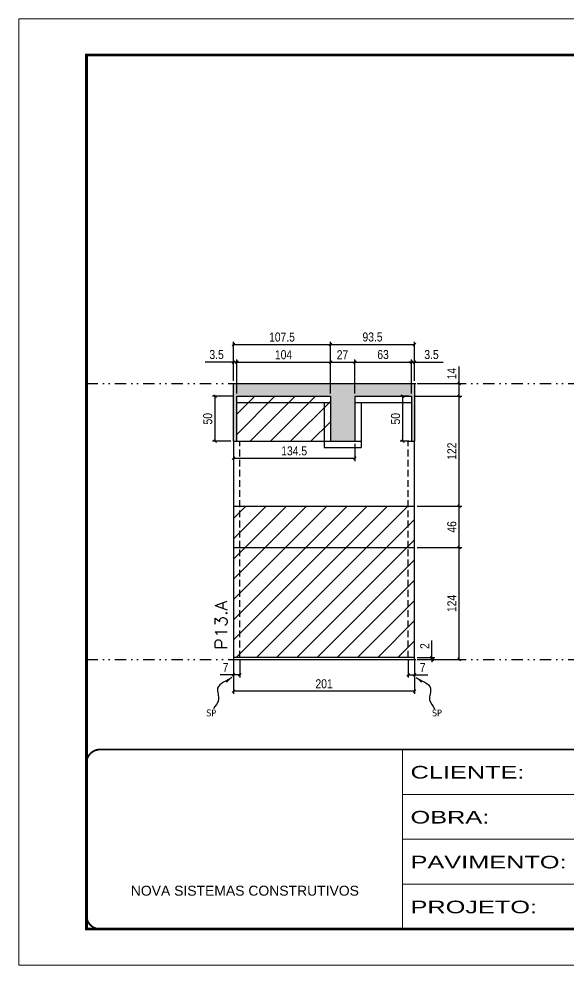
# Model space of a CAD drawing. Extents: x 14400 to 27878, y -21631 to 6985.
# Drawn here: x 14400 to 15010, y -11294 to -10244 of the extents above; entities that cross this region are included whole.
import ezdxf

# ---------------------------------------------------------------- set-up
doc = ezdxf.new("R2010")
doc.units = 0
for name, pattern in [('CONTINUO', [0]), ('DASHED', [0.75, 0.5, -0.25]), ('DIVIDE2', [0.625, 0.25, -0.125, 0, -0.125, 0, -0.125]), ('HIDDEN', [0.375, 0.25, -0.125])]:
    doc.linetypes.add(name, pattern=pattern)
for name, color, linetype in [('COTA', 241, 'Continuous'), ('Nível', 160, 'Continuous'), ('Painéis', 200, 'Continuous'), ('SARR_2.2x7', 40, 'Continuous'), ('Sarrafo de Pressão', 42, 'HIDDEN'), ('texto', 7, 'Continuous')]:
    doc.layers.add(name, color=color, linetype=linetype)
for name, color, linetype, lineweight in [('Folhas', 255, 'Continuous', 9), ('Hachura', 251, 'Continuous', 9), ('SARRAFO DE PRESSAO', 251, 'DASHED', 9), ('Texto Seção', 7, 'Continuous', 15)]:
    doc.layers.add(name, color=color, linetype=linetype, lineweight=lineweight)
doc.styles.add('ARIAL', font='arial.ttf')
doc.styles.add('COTA TECNICA', font='techl___.ttf', dxfattribs={"height": 10})
doc.styles.add('COTA TECNICA-50', font='techl___.ttf', dxfattribs={"height": 10})
doc.styles.add('REGUA-120', font='ROMANS.shx', dxfattribs={"height": 15})
doc.styles.get("Standard").update_dxf_attribs({"font": 'arial.ttf'})
doc.styles.add('Tecnologia', font='')
doc.styles.get('Tecnologia').set_extended_font_data('Forgotten Futurist')
doc.dimstyles.new('COTA PAINEL-50', dxfattribs={"dimtxt": 10, "dimasz": 3, "dimexe": 3, "dimexo": 3, "dimgap": 3, "dimtad": 1, "dimdec": 1, "dimzin": 12, "dimdsep": 46, "dimtxsty": 'COTA TECNICA-50', "dimblk1": 'OBLIQUE', "dimblk2": 'OBLIQUE', "dimsah": 1, "dimcen": 0.9, "dimclrd": 4, "dimclre": 4, "dimclrt": 240, "dimadec": 1, "dimazin": 3, "dimtfac": 1, "dimtdec": 1, "dimtmove": 0, "dimatfit": 3, "dimfxl": 1, "dimtolj": 1, "dimtzin": 12, "dimarcsym": 0})
doc.dimstyles.new('PAINEL', dxfattribs={"dimtxt": 10, "dimasz": 3, "dimexe": 3, "dimexo": 3, "dimgap": 3, "dimtad": 1, "dimdec": 1, "dimzin": 12, "dimdsep": 46, "dimtxsty": 'COTA TECNICA', "dimblk1": 'OBLIQUE', "dimblk2": 'OBLIQUE', "dimsah": 1, "dimcen": 0.9, "dimclrd": 4, "dimclre": 4, "dimclrt": 240, "dimadec": 1, "dimazin": 3, "dimtfac": 1, "dimtdec": 1, "dimtmove": 0, "dimatfit": 3, "dimfxl": 1, "dimtolj": 1, "dimtzin": 12, "dimarcsym": 0})
doc.dimstyles.get("Standard").update_dxf_attribs({"dimtxt": 0.18, "dimasz": 0.18, "dimexe": 0.18, "dimexo": 0.0625, "dimgap": 0.09, "dimtad": 0, "dimtih": 1, "dimtoh": 1, "dimdec": 4, "dimzin": 0, "dimdsep": 46, "dimtxsty": 'Standard', "dimcen": 0.09, "dimadec": 0, "dimazin": 0, "dimtfac": 1, "dimtdec": 4, "dimtofl": 0, "dimtmove": 0, "dimatfit": 3, "dimfxl": 1, "dimtolj": 1, "dimtzin": 0, "dimarcsym": 0})

# ---------------------------------------------------------------- blocks, each defined once
blk = doc.blocks.new('9999999999')
at = {"color": 30, "linetype": 'CONTINUO'}
for p, q in [((98564.6, 34230.2), (98564.6, 34429.4)), ((98564.6, 34379.6), (99584, 34379.6)), ((98564.6, 34329.8), (99488, 34329.8)), ((98564.6, 34280), (99488, 34280))]:
    blk.add_line(p, q, dxfattribs=at)
at = {"color": 30, "linetype": 'CONTINUO', "const_width": 2}
blk.add_lwpolyline([(99584, 34230.2), (99584, 34414.4, 0.414214), (99569, 34429.4), (98229, 34429.4, 0.414214), (98214, 34414.4), (98214, 34245.2, 0.414214), (98229, 34230.2), (99584, 34230.2)], format="xyb", dxfattribs=at)
at = {"layer": 'Folhas'}
blk.add_lwpolyline([(98139, 34190.2), (99624, 34190.2), (99624, 35240.2), (98139, 35240.2)], close=True, dxfattribs=at)
at = {"layer": 'Folhas', "color": 30, "const_width": 3}
blk.add_lwpolyline([(98214, 34230.2), (99584, 34230.2), (99584, 35200.2), (98214, 35200.2)], close=True, dxfattribs=at)
at = {"color": 7, "linetype": 'Continuous', "ltscale": 5, "style": 'ARIAL'}
blk.add_text('NOVA SISTEMAS CONSTRUTIVOS', height=11.059, dxfattribs=at).set_placement((98263.2, 34267.2))
at = {"layer": 'Folhas', "color": 7, "style": 'Tecnologia', "width": 1.5}
for s, p in [('CLIENTE:', (98573.7, 34397.2)), ('OBRA:', (98573.7, 34347.3)), ('PAVIMENTO:', (98573.7, 34297.5)), ('PROJETO:', (98573.7, 34247.7))]:
    blk.add_text(s, height=14, dxfattribs=at).set_placement(p)
blk = doc.blocks.new('_Oblique')
at = {"color": 0, "linetype": 'ByBlock', "lineweight": -2}
blk.add_line((-0.5, -0.5), (0.5, 0.5), dxfattribs=at)
blk = doc.blocks.new('*D4669')
at = {"layer": 'COTA', "color": 4, "lineweight": -2, "transparency": 16777216}
for p, q in [((14638.2, -10955.6), (14638.2, -10992.9)), ((14839.2, -10955.6), (14839.2, -10992.9)), ((14839.2, -10989.9), (14638.2, -10989.9))]:
    blk.add_line(p, q, dxfattribs=at)
at = {"layer": 'Defpoints', "color": 0, "transparency": 16777216}
for p in [(14638.2, -10952.6), (14839.2, -10952.6), (14638.2, -10989.9)]:
    blk.add_point(p, dxfattribs=at)
at = {"layer": 'COTA', "color": 4, "lineweight": -2, "transparency": 16777216, "xscale": 3, "yscale": 3, "zscale": 3, "rotation": 180}
blk.add_blockref('_Oblique', (14638.2, -10989.9), dxfattribs=at)
at = {"layer": 'COTA', "color": 4, "lineweight": -2, "transparency": 16777216, "xscale": 3, "yscale": 3, "zscale": 3}
blk.add_blockref('_Oblique', (14839.2, -10989.9), dxfattribs=at)
at = {"layer": 'COTA', "color": 240, "transparency": 16777216, "insert": (14738.7, -10981.8), "char_height": 10, "attachment_point": 5, "style": 'COTA TECNICA'}
blk.add_mtext('\\A1;201', dxfattribs=at)
blk = doc.blocks.new('*D4670')
at = {"layer": 'COTA', "color": 4, "lineweight": -2, "transparency": 16777216}
for p, q in [((14832.2, -10955.6), (14832.2, -10974.9)), ((14839.2, -10957.6), (14839.2, -10974.9)), ((14832.2, -10971.9), (14839.2, -10971.9)), ((14839.2, -10971.9), (14853.9, -10971.9))]:
    blk.add_line(p, q, dxfattribs=at)
at = {"layer": 'Defpoints', "color": 0, "transparency": 16777216}
for p in [(14832.2, -10952.6), (14839.2, -10954.6), (14839.2, -10971.9)]:
    blk.add_point(p, dxfattribs=at)
at = {"layer": 'COTA', "color": 4, "lineweight": -2, "transparency": 16777216, "xscale": 3, "yscale": 3, "zscale": 3, "rotation": 180}
blk.add_blockref('_Oblique', (14832.2, -10971.9), dxfattribs=at)
at = {"layer": 'COTA', "color": 4, "lineweight": -2, "transparency": 16777216, "xscale": 3, "yscale": 3, "zscale": 3}
blk.add_blockref('_Oblique', (14839.2, -10971.9), dxfattribs=at)
at = {"layer": 'COTA', "color": 240, "transparency": 16777216, "insert": (14848.1, -10963.8), "char_height": 10, "attachment_point": 5, "style": 'COTA TECNICA-50'}
blk.add_mtext('\\A1;7', dxfattribs=at)
blk = doc.blocks.new('*D4671')
at = {"layer": 'COTA', "color": 4, "lineweight": -2, "transparency": 16777216}
for p, q in [((14858.5, -10952.6), (14858.5, -10933.8)), ((14842.2, -10952.6), (14861.5, -10952.6)), ((14842.2, -10954.6), (14861.5, -10954.6)), ((14858.5, -10954.6), (14858.5, -10952.6)), ((14858.5, -10954.6), (14858.5, -10957.6))]:
    blk.add_line(p, q, dxfattribs=at)
at = {"layer": 'Defpoints', "color": 0, "transparency": 16777216}
for p in [(14839.2, -10952.6), (14839.2, -10954.6), (14858.5, -10954.6)]:
    blk.add_point(p, dxfattribs=at)
at = {"layer": 'COTA', "color": 4, "lineweight": -2, "transparency": 16777216, "xscale": 3, "yscale": 3, "zscale": 3}
for p, rotation in [((14858.5, -10952.6), 270), ((14858.5, -10954.6), 90)]:
    blk.add_blockref('_Oblique', p, dxfattribs=dict(at, rotation=rotation))
at = {"layer": 'COTA', "color": 240, "transparency": 16777216, "insert": (14850.5, -10939.9), "char_height": 10, "attachment_point": 5, "rotation": 90, "style": 'COTA TECNICA-50'}
blk.add_mtext('\\A1;2', dxfattribs=at)
blk = doc.blocks.new('*D4673')
at = {"layer": 'COTA', "color": 4, "linetype": 'ByBlock', "lineweight": -2, "transparency": 16777216}
for p, q in [((14842.2, -10830.6), (14891.6, -10830.6)), ((14888.6, -10954.6), (14888.6, -10830.6)), ((14842.2, -10954.6), (14891.6, -10954.6))]:
    blk.add_line(p, q, dxfattribs=at)
at = {"layer": 'Defpoints', "color": 0, "linetype": 'ByBlock', "transparency": 16777216}
for p in [(14839.2, -10830.6), (14888.6, -10830.6), (14839.2, -10954.6)]:
    blk.add_point(p, dxfattribs=at)
at = {"layer": 'COTA', "color": 4, "linetype": 'ByBlock', "lineweight": -2, "transparency": 16777216, "xscale": 3, "yscale": 3, "zscale": 3}
for p, rotation in [((14888.6, -10830.6), 90), ((14888.6, -10954.6), 270)]:
    blk.add_blockref('_Oblique', p, dxfattribs=dict(at, rotation=rotation))
at = {"layer": 'COTA', "color": 240, "linetype": 'ByBlock', "transparency": 16777216, "insert": (14880.5, -10892.6), "char_height": 10, "attachment_point": 5, "rotation": 90, "style": 'COTA TECNICA'}
blk.add_mtext('\\A1;124', dxfattribs=at)
blk = doc.blocks.new('*D4677')
at = {"layer": 'COTA', "color": 4, "lineweight": -2, "transparency": 16777216}
for p, q in [((14638.2, -10957.6), (14638.2, -10974.9)), ((14645.2, -10955.6), (14645.2, -10974.9)), ((14638.2, -10971.9), (14623.5, -10971.9)), ((14645.2, -10971.9), (14638.2, -10971.9))]:
    blk.add_line(p, q, dxfattribs=at)
at = {"layer": 'Defpoints', "color": 0, "transparency": 16777216}
for p in [(14638.2, -10954.6), (14645.2, -10952.6), (14638.2, -10971.9)]:
    blk.add_point(p, dxfattribs=at)
at = {"layer": 'COTA', "color": 4, "lineweight": -2, "transparency": 16777216, "xscale": 3, "yscale": 3, "zscale": 3, "rotation": 180}
blk.add_blockref('_Oblique', (14638.2, -10971.9), dxfattribs=at)
at = {"layer": 'COTA', "color": 4, "lineweight": -2, "transparency": 16777216, "xscale": 3, "yscale": 3, "zscale": 3}
blk.add_blockref('_Oblique', (14645.2, -10971.9), dxfattribs=at)
at = {"layer": 'COTA', "color": 240, "transparency": 16777216, "insert": (14629.3, -10963.8), "char_height": 10, "attachment_point": 5, "style": 'COTA TECNICA-50'}
blk.add_mtext('\\A1;7', dxfattribs=at)
blk = doc.blocks.new('*D4679')
at = {"layer": 'COTA', "color": 4, "lineweight": -2, "transparency": 16777216}
for p, q in [((14888.6, -10648.6), (14888.6, -10629.5)), ((14842.2, -10648.6), (14891.6, -10648.6)), ((14888.6, -10662.6), (14888.6, -10648.6)), ((14838.7, -10662.6), (14891.6, -10662.6))]:
    blk.add_line(p, q, dxfattribs=at)
at = {"layer": 'Defpoints', "color": 0, "transparency": 16777216}
for p in [(14839.2, -10648.6), (14888.6, -10648.6), (14835.7, -10662.6)]:
    blk.add_point(p, dxfattribs=at)
at = {"layer": 'COTA', "color": 4, "lineweight": -2, "transparency": 16777216, "xscale": 3, "yscale": 3, "zscale": 3}
for p, rotation in [((14888.6, -10648.6), 90), ((14888.6, -10662.6), 270)]:
    blk.add_blockref('_Oblique', p, dxfattribs=dict(at, rotation=rotation))
at = {"layer": 'COTA', "color": 240, "transparency": 16777216, "insert": (14880.5, -10637.6), "char_height": 10, "attachment_point": 5, "rotation": 90, "style": 'COTA TECNICA'}
blk.add_mtext('\\A1;14', dxfattribs=at)
blk = doc.blocks.new('*D4697')
at = {"layer": 'COTA', "color": 4, "lineweight": -2, "transparency": 16777216}
for p, q in [((14638.7, -10662.6), (14614.7, -10662.6)), ((14617.7, -10712.6), (14617.7, -10662.6)), ((14635.2, -10712.6), (14614.7, -10712.6))]:
    blk.add_line(p, q, dxfattribs=at)
at = {"layer": 'Defpoints', "color": 0, "transparency": 16777216}
for p in [(14617.7, -10662.6), (14641.7, -10662.6), (14638.2, -10712.6)]:
    blk.add_point(p, dxfattribs=at)
at = {"layer": 'COTA', "color": 4, "lineweight": -2, "transparency": 16777216, "xscale": 3, "yscale": 3, "zscale": 3}
for p, rotation in [((14617.7, -10662.6), 90), ((14617.7, -10712.6), 270)]:
    blk.add_blockref('_Oblique', p, dxfattribs=dict(at, rotation=rotation))
at = {"layer": 'COTA', "color": 240, "transparency": 16777216, "insert": (14609.6, -10687.6), "char_height": 10, "attachment_point": 5, "rotation": 90, "style": 'COTA TECNICA'}
blk.add_mtext('\\A1;50', dxfattribs=at)
blk = doc.blocks.new('*D4698')
at = {"layer": 'COTA', "color": 4, "lineweight": -2, "transparency": 16777216}
for p, q in [((14638.2, -10624.7), (14606.6, -10624.7)), ((14638.2, -10645.6), (14638.2, -10621.7)), ((14641.7, -10624.7), (14638.2, -10624.7)), ((14641.7, -10659.6), (14641.7, -10621.7)), ((14641.7, -10624.7), (14644.7, -10624.7))]:
    blk.add_line(p, q, dxfattribs=at)
at = {"layer": 'Defpoints', "color": 0, "transparency": 16777216}
for p in [(14638.2, -10624.7), (14638.2, -10648.6), (14641.7, -10662.6)]:
    blk.add_point(p, dxfattribs=at)
at = {"layer": 'COTA', "color": 4, "lineweight": -2, "transparency": 16777216, "xscale": 3, "yscale": 3, "zscale": 3}
blk.add_blockref('_Oblique', (14638.2, -10624.7), dxfattribs=at)
at = {"layer": 'COTA', "color": 4, "lineweight": -2, "transparency": 16777216, "xscale": 3, "yscale": 3, "zscale": 3, "rotation": 180}
blk.add_blockref('_Oblique', (14641.7, -10624.7), dxfattribs=at)
at = {"layer": 'COTA', "color": 240, "transparency": 16777216, "insert": (14619.4, -10616.4), "char_height": 10, "attachment_point": 5, "style": 'COTA TECNICA'}
blk.add_mtext('\\A1;3.5', dxfattribs=at)
blk = doc.blocks.new('*D4699')
at = {"layer": 'COTA', "color": 4, "lineweight": -2, "transparency": 16777216}
for p, q in [((14641.7, -10659.6), (14641.7, -10621.7)), ((14641.7, -10624.7), (14745.7, -10624.7)), ((14745.7, -10659.6), (14745.7, -10621.7))]:
    blk.add_line(p, q, dxfattribs=at)
at = {"layer": 'Defpoints', "color": 0, "transparency": 16777216}
for p in [(14745.7, -10624.7), (14641.7, -10662.6), (14745.7, -10662.6)]:
    blk.add_point(p, dxfattribs=at)
at = {"layer": 'COTA', "color": 4, "lineweight": -2, "transparency": 16777216, "xscale": 3, "yscale": 3, "zscale": 3, "rotation": 180}
blk.add_blockref('_Oblique', (14641.7, -10624.7), dxfattribs=at)
at = {"layer": 'COTA', "color": 4, "lineweight": -2, "transparency": 16777216, "xscale": 3, "yscale": 3, "zscale": 3}
blk.add_blockref('_Oblique', (14745.7, -10624.7), dxfattribs=at)
at = {"layer": 'COTA', "color": 240, "transparency": 16777216, "insert": (14693.7, -10616.6), "char_height": 10, "attachment_point": 5, "style": 'COTA TECNICA'}
blk.add_mtext('\\A1;104', dxfattribs=at)
blk = doc.blocks.new('*D4700')
at = {"layer": 'COTA', "color": 4, "lineweight": -2, "transparency": 16777216}
for p, q in [((14638.2, -10645.6), (14638.2, -10602.1)), ((14745.7, -10659.6), (14745.7, -10602.1)), ((14638.2, -10605.1), (14745.7, -10605.1))]:
    blk.add_line(p, q, dxfattribs=at)
at = {"layer": 'Defpoints', "color": 0, "transparency": 16777216}
for p in [(14745.7, -10605.1), (14638.2, -10648.6), (14745.7, -10662.6)]:
    blk.add_point(p, dxfattribs=at)
at = {"layer": 'COTA', "color": 4, "lineweight": -2, "transparency": 16777216, "xscale": 3, "yscale": 3, "zscale": 3, "rotation": 180}
blk.add_blockref('_Oblique', (14638.2, -10605.1), dxfattribs=at)
at = {"layer": 'COTA', "color": 4, "lineweight": -2, "transparency": 16777216, "xscale": 3, "yscale": 3, "zscale": 3}
blk.add_blockref('_Oblique', (14745.7, -10605.1), dxfattribs=at)
at = {"layer": 'COTA', "color": 240, "transparency": 16777216, "insert": (14692, -10597), "char_height": 10, "attachment_point": 5, "style": 'COTA TECNICA'}
blk.add_mtext('\\A1;107.5', dxfattribs=at)
blk = doc.blocks.new('*D4701')
at = {"layer": 'COTA', "color": 4, "lineweight": -2, "transparency": 16777216}
for p, q in [((14745.7, -10659.6), (14745.7, -10621.7)), ((14745.7, -10624.7), (14772.7, -10624.7)), ((14772.7, -10659.6), (14772.7, -10621.7))]:
    blk.add_line(p, q, dxfattribs=at)
at = {"layer": 'Defpoints', "color": 0, "transparency": 16777216}
for p in [(14772.7, -10624.7), (14745.7, -10662.6), (14772.7, -10662.6)]:
    blk.add_point(p, dxfattribs=at)
at = {"layer": 'COTA', "color": 4, "lineweight": -2, "transparency": 16777216, "xscale": 3, "yscale": 3, "zscale": 3, "rotation": 180}
blk.add_blockref('_Oblique', (14745.7, -10624.7), dxfattribs=at)
at = {"layer": 'COTA', "color": 4, "lineweight": -2, "transparency": 16777216, "xscale": 3, "yscale": 3, "zscale": 3}
blk.add_blockref('_Oblique', (14772.7, -10624.7), dxfattribs=at)
at = {"layer": 'COTA', "color": 240, "transparency": 16777216, "insert": (14759.2, -10616.6), "char_height": 10, "attachment_point": 5, "style": 'COTA TECNICA'}
blk.add_mtext('\\A1;27', dxfattribs=at)
blk = doc.blocks.new('*D4702')
at = {"layer": 'COTA', "color": 4, "lineweight": -2, "transparency": 16777216}
for p, q in [((14772.7, -10659.6), (14772.7, -10621.7)), ((14772.7, -10624.7), (14835.7, -10624.7)), ((14835.7, -10659.6), (14835.7, -10621.7))]:
    blk.add_line(p, q, dxfattribs=at)
at = {"layer": 'Defpoints', "color": 0, "transparency": 16777216}
for p in [(14835.7, -10624.7), (14772.7, -10662.6), (14835.7, -10662.6)]:
    blk.add_point(p, dxfattribs=at)
at = {"layer": 'COTA', "color": 4, "lineweight": -2, "transparency": 16777216, "xscale": 3, "yscale": 3, "zscale": 3, "rotation": 180}
blk.add_blockref('_Oblique', (14772.7, -10624.7), dxfattribs=at)
at = {"layer": 'COTA', "color": 4, "lineweight": -2, "transparency": 16777216, "xscale": 3, "yscale": 3, "zscale": 3}
blk.add_blockref('_Oblique', (14835.7, -10624.7), dxfattribs=at)
at = {"layer": 'COTA', "color": 240, "transparency": 16777216, "insert": (14804.2, -10616.4), "char_height": 10, "attachment_point": 5, "style": 'COTA TECNICA'}
blk.add_mtext('\\A1;63', dxfattribs=at)
blk = doc.blocks.new('*D4703')
at = {"layer": 'COTA', "color": 4, "lineweight": -2, "transparency": 16777216}
for p, q in [((14835.7, -10624.7), (14832.7, -10624.7)), ((14835.7, -10659.6), (14835.7, -10621.7)), ((14835.7, -10624.7), (14839.2, -10624.7)), ((14839.2, -10645.6), (14839.2, -10621.7)), ((14839.2, -10624.7), (14870.8, -10624.7))]:
    blk.add_line(p, q, dxfattribs=at)
at = {"layer": 'Defpoints', "color": 0, "transparency": 16777216}
for p in [(14839.2, -10624.7), (14839.2, -10648.6), (14835.7, -10662.6)]:
    blk.add_point(p, dxfattribs=at)
at = {"layer": 'COTA', "color": 4, "lineweight": -2, "transparency": 16777216, "xscale": 3, "yscale": 3, "zscale": 3}
blk.add_blockref('_Oblique', (14835.7, -10624.7), dxfattribs=at)
at = {"layer": 'COTA', "color": 4, "lineweight": -2, "transparency": 16777216, "xscale": 3, "yscale": 3, "zscale": 3, "rotation": 180}
blk.add_blockref('_Oblique', (14839.2, -10624.7), dxfattribs=at)
at = {"layer": 'COTA', "color": 240, "transparency": 16777216, "insert": (14858, -10616.4), "char_height": 10, "attachment_point": 5, "style": 'COTA TECNICA'}
blk.add_mtext('\\A1;3.5', dxfattribs=at)
blk = doc.blocks.new('*D4704')
at = {"layer": 'COTA', "color": 4, "lineweight": -2, "transparency": 16777216}
for p, q in [((14745.7, -10659.6), (14745.7, -10602.1)), ((14839.2, -10645.6), (14839.2, -10602.1)), ((14745.7, -10605.1), (14839.2, -10605.1))]:
    blk.add_line(p, q, dxfattribs=at)
at = {"layer": 'Defpoints', "color": 0, "transparency": 16777216}
for p in [(14839.2, -10605.1), (14839.2, -10648.6), (14745.7, -10662.6)]:
    blk.add_point(p, dxfattribs=at)
at = {"layer": 'COTA', "color": 4, "lineweight": -2, "transparency": 16777216, "xscale": 3, "yscale": 3, "zscale": 3, "rotation": 180}
blk.add_blockref('_Oblique', (14745.7, -10605.1), dxfattribs=at)
at = {"layer": 'COTA', "color": 4, "lineweight": -2, "transparency": 16777216, "xscale": 3, "yscale": 3, "zscale": 3}
blk.add_blockref('_Oblique', (14839.2, -10605.1), dxfattribs=at)
at = {"layer": 'COTA', "color": 240, "transparency": 16777216, "insert": (14792.5, -10596.9), "char_height": 10, "attachment_point": 5, "style": 'COTA TECNICA'}
blk.add_mtext('\\A1;93.5', dxfattribs=at)
blk = doc.blocks.new('*D4705')
at = {"layer": 'COTA', "color": 4, "lineweight": -2, "transparency": 16777216}
for p, q in [((14638.2, -10715.6), (14638.2, -10734.5)), ((14772.7, -10715.6), (14772.7, -10734.5)), ((14638.2, -10731.5), (14772.7, -10731.5))]:
    blk.add_line(p, q, dxfattribs=at)
at = {"layer": 'Defpoints', "color": 0, "transparency": 16777216}
for p in [(14638.2, -10712.6), (14772.7, -10712.6), (14772.7, -10731.5)]:
    blk.add_point(p, dxfattribs=at)
at = {"layer": 'COTA', "color": 4, "lineweight": -2, "transparency": 16777216, "xscale": 3, "yscale": 3, "zscale": 3, "rotation": 180}
blk.add_blockref('_Oblique', (14638.2, -10731.5), dxfattribs=at)
at = {"layer": 'COTA', "color": 4, "lineweight": -2, "transparency": 16777216, "xscale": 3, "yscale": 3, "zscale": 3}
blk.add_blockref('_Oblique', (14772.7, -10731.5), dxfattribs=at)
at = {"layer": 'COTA', "color": 240, "transparency": 16777216, "insert": (14705.5, -10723.3), "char_height": 10, "attachment_point": 5, "style": 'COTA TECNICA'}
blk.add_mtext('\\A1;134.5', dxfattribs=at)
blk = doc.blocks.new('*D4707')
at = {"layer": 'COTA', "color": 4, "lineweight": -2, "transparency": 16777216}
for p, q in [((14832.7, -10662.6), (14823.2, -10662.6)), ((14826.2, -10712.6), (14826.2, -10662.6)), ((14832.7, -10712.6), (14823.2, -10712.6))]:
    blk.add_line(p, q, dxfattribs=at)
at = {"layer": 'Defpoints', "color": 0, "transparency": 16777216}
for p in [(14826.2, -10662.6), (14835.7, -10662.6), (14835.7, -10712.6)]:
    blk.add_point(p, dxfattribs=at)
at = {"layer": 'COTA', "color": 4, "lineweight": -2, "transparency": 16777216, "xscale": 3, "yscale": 3, "zscale": 3}
for p, rotation in [((14826.2, -10662.6), 90), ((14826.2, -10712.6), 270)]:
    blk.add_blockref('_Oblique', p, dxfattribs=dict(at, rotation=rotation))
at = {"layer": 'COTA', "color": 240, "transparency": 16777216, "insert": (14818.1, -10687.6), "char_height": 10, "attachment_point": 5, "rotation": 90, "style": 'COTA TECNICA'}
blk.add_mtext('\\A1;50', dxfattribs=at)
blk = doc.blocks.new('*D4714')
at = {"layer": 'COTA', "color": 4, "lineweight": -2, "transparency": 16777216}
for p, q in [((14842.2, -10784.6), (14891.6, -10784.6)), ((14888.6, -10830.6), (14888.6, -10784.6)), ((14842.2, -10830.6), (14891.6, -10830.6))]:
    blk.add_line(p, q, dxfattribs=at)
at = {"layer": 'Defpoints', "color": 0, "transparency": 16777216}
for p in [(14839.2, -10784.6), (14888.6, -10784.6), (14839.2, -10830.6)]:
    blk.add_point(p, dxfattribs=at)
at = {"layer": 'COTA', "color": 4, "lineweight": -2, "transparency": 16777216, "xscale": 3, "yscale": 3, "zscale": 3}
for p, rotation in [((14888.6, -10784.6), 90), ((14888.6, -10830.6), 270)]:
    blk.add_blockref('_Oblique', p, dxfattribs=dict(at, rotation=rotation))
at = {"layer": 'COTA', "color": 240, "transparency": 16777216, "insert": (14880.5, -10807.6), "char_height": 10, "attachment_point": 5, "rotation": 90, "style": 'COTA TECNICA'}
blk.add_mtext('\\A1;46', dxfattribs=at)
blk = doc.blocks.new('*D4715')
at = {"layer": 'COTA', "color": 4, "lineweight": -2, "transparency": 16777216}
for p, q in [((14838.7, -10662.6), (14891.6, -10662.6)), ((14888.6, -10784.6), (14888.6, -10662.6)), ((14842.2, -10784.6), (14891.6, -10784.6))]:
    blk.add_line(p, q, dxfattribs=at)
at = {"layer": 'Defpoints', "color": 0, "transparency": 16777216}
for p in [(14835.7, -10662.6), (14888.6, -10662.6), (14839.2, -10784.6)]:
    blk.add_point(p, dxfattribs=at)
at = {"layer": 'COTA', "color": 4, "lineweight": -2, "transparency": 16777216, "xscale": 3, "yscale": 3, "zscale": 3}
for p, rotation in [((14888.6, -10662.6), 90), ((14888.6, -10784.6), 270)]:
    blk.add_blockref('_Oblique', p, dxfattribs=dict(at, rotation=rotation))
at = {"layer": 'COTA', "color": 240, "transparency": 16777216, "insert": (14880.5, -10723.6), "char_height": 10, "attachment_point": 5, "rotation": 90, "style": 'COTA TECNICA'}
blk.add_mtext('\\A1;122', dxfattribs=at)

msp = doc.modelspace()

# ---------------------------------------------------------------- hatches: boundary and pattern name
at = {"layer": 'COTA'}
h = msp.add_hatch(dxfattribs=at)
h.set_pattern_fill('AR-CONC', color=256, scale=0.03)
h.set_pattern_definition([(50, (-3197, -11485.751), (5.4655401, -0.4781726), [0.5715, -6.2865]), (355, (-3197, -11485.751), (-1.0573026, 5.7317054), [0.4572, -5.0292175]), (100.451445, (-3196.5445, -11485.791), (4.4082374, 5.2535326), [0.4857003, -5.3427073]), (46.1842, (-3197, -11484.227), (8.1323712, -1.2612698), [0.85725, -9.42975]), (96.63556, (-3196.322, -11484.332), (7.122124, 7.4227837), [0.7285507, -8.0140682]), (351.18415, (-3197, -11484.227), (7.122124, 7.4227837), [0.685799, -7.543792]), (21, (-3196.238, -11484.608), (4.5484317, -3.067956), [0.5715, -6.2865]), (326, (-3196.238, -11484.608), (1.8540609, 5.525639), [0.4572, -5.0292]), (71.451445, (-3195.859, -11484.864), (6.4024926, 2.457683), [0.4857003, -5.3426981]), (37.5, (-3197, -11485.751), (0.0926581, 2.53665117), [0, -4.96824, 0, -5.1054, 0, -5.04825]), (7.5, (-3197, -11485.751), (2.00458988, 3.00541724), [0, -2.91084, 0, -4.85394, 0, -1.92405]), (327.5, (-3198.6993, -11485.751), (4.06771786, -0.17186232), [0, -1.905, 0, -5.9436, 0, -7.8867]), (317.5, (-3199.4613, -11485.751), (4.44387544, 0.7627947), [0, -2.4765, 0, -3.94716, 0, -5.6007])])
h.paths.add_polyline_path([(14772.705, -10662.616), (14835.705, -10662.616), (14835.705, -10712.616), (14839.205, -10712.616), (14839.205, -10648.616), (14638.205, -10648.616), (14638.205, -10712.616), (14641.705, -10712.616), (14641.705, -10662.616), (14745.705, -10662.616), (14745.705, -10712.616), (14772.705, -10712.616)])
at = {"layer": 'Hachura'}
h = msp.add_hatch(dxfattribs=at)
h.set_pattern_fill('ANSI31', color=256, scale=5)
h.paths.add_polyline_path([(14745.705, -10662.616), (14641.705, -10662.616), (14641.705, -10712.616), (14745.705, -10712.616)])
h.paths.add_polyline_path([(14839.205, -10784.616), (14638.205, -10784.616), (14638.205, -10830.616), (14839.205, -10830.616)])
h.paths.add_polyline_path([(14839.205, -10830.616), (14638.205, -10830.616), (14638.205, -10952.616), (14839.205, -10952.616)])
h.paths.add_polyline_path([(15246.483, -10830.616), (15045.483, -10830.616), (15045.483, -10952.616), (15246.483, -10952.616)])
h.paths.add_polyline_path([(15246.483, -10788.616), (15045.483, -10788.616), (15045.483, -10830.616), (15246.483, -10830.616)])
h.paths.add_polyline_path([(15246.483, -10712.616), (15242.983, -10712.616), (15242.983, -10666.616), (15048.983, -10666.616), (15048.983, -10712.616), (15045.483, -10712.616), (15045.483, -10788.616), (15246.483, -10788.616)])
h.paths.add_polyline_path([(15451.934, -10712.616), (15432.934, -10712.616), (15432.934, -10952.616), (15451.934, -10952.616)])
h.paths.add_polyline_path([(15667.649, -10712.616), (15648.649, -10712.616), (15648.649, -10952.616), (15667.649, -10952.616)])

# ---------------------------------------------------------------- linework, layer by layer
at = {"layer": 'COTA'}
for p, q in [((14638.205, -10712.616), (14638.205, -10648.616)), ((14638.205, -10648.616), (14839.205, -10648.616)), ((14839.205, -10648.616), (14839.205, -10712.616)), ((14738.705, -10712.616), (14738.705, -10719.616)), ((14772.705, -10712.616), (14779.705, -10712.616)), ((14779.705, -10712.616), (14779.705, -10719.616))]:
    msp.add_line(p, q, dxfattribs=at)
at = {"layer": 'Nível', "color": 4, "linetype": 'DIVIDE2', "ltscale": 50}
for p, q in [((14474.967, -10648.616), (15844.967, -10648.616)), ((14474.967, -10954.616), (15844.967, -10954.616))]:
    msp.add_line(p, q, dxfattribs=at)
at = {"layer": 'Painéis'}
for p, q in [((14641.705, -10712.616), (14641.705, -10662.616)), ((14641.705, -10662.616), (14745.705, -10662.616)), ((14745.705, -10662.616), (14745.705, -10712.616)), ((14772.705, -10662.616), (14772.705, -10712.616)), ((14772.705, -10662.616), (14835.705, -10662.616)), ((14835.705, -10662.616), (14835.705, -10712.616)), ((14638.205, -10712.616), (14638.205, -10952.616)), ((14638.205, -10712.616), (14772.705, -10712.616)), ((14832.205, -10712.616), (14839.205, -10712.616)), ((14839.205, -10952.616), (14839.205, -10712.616)), ((14638.205, -10784.616), (14839.205, -10784.616)), ((14638.205, -10830.616), (14839.205, -10830.616))]:
    msp.add_line(p, q, dxfattribs=at)
msp.add_lwpolyline([(14839.205, -10952.616), (14638.205, -10952.616), (14638.205, -10954.616), (14839.205, -10954.616)], close=True, dxfattribs=at)
at = {"layer": 'SARR_2.2x7'}
for p, q in [((14641.705, -10669.616), (14745.705, -10669.616)), ((14738.705, -10669.616), (14738.705, -10712.616)), ((14772.705, -10669.616), (14835.705, -10669.616)), ((14779.705, -10669.616), (14779.705, -10712.616)), ((14738.705, -10719.616), (14779.705, -10719.616))]:
    msp.add_line(p, q, dxfattribs=at)
at = {"layer": 'Sarrafo de Pressão', "ltscale": 30}
for p, q in [((14645.205, -10830.616), (14645.205, -10712.616)), ((14772.705, -10712.616), (14772.705, -10712.616)), ((14832.205, -10830.616), (14832.205, -10712.616)), ((14645.205, -10952.616), (14645.205, -10830.616)), ((14832.205, -10952.616), (14832.205, -10830.616))]:
    msp.add_line(p, q, dxfattribs=at)

# ---------------------------------------------------------------- block references
at = {"layer": 'SARRAFO DE PRESSAO', "color": 6, "linetype": 'ByBlock'}
msp.add_blockref('9999999999', (-83739.011, -45484.104), dxfattribs=at)

# ---------------------------------------------------------------- texts
at = {"layer": 'texto', "color": 0, "char_height": 7.5, "attachment_point": 5}
for insert in [(14613.428, -11014.107), (14863.982, -11014.107)]:
    msp.add_mtext('{\\fTahoma|b0|i0|c0|p34;\\C4;SP}', dxfattribs=dict(at, insert=insert))
at = {"layer": 'Texto Seção', "style": 'REGUA-120', "width": 1.1}
msp.add_text('P13.A', height=13, rotation=90, dxfattribs=at).set_placement((14630.956, -10943.853))

# ---------------------------------------------------------------- dimensions: what is measured, and where the dimension line sits
at = {"layer": 'COTA'}
for base, p1, p2, dimstyle, picture, middle in [((14745.705, -10605.138), (14638.205, -10648.616), (14745.705, -10662.616), 'PAINEL', '*D4700', (14691.955, -10597.028)), ((14839.205, -10605.138), (14745.705, -10662.616), (14839.205, -10648.616), 'PAINEL', '*D4704', (14792.455, -10596.889)), ((14638.205, -10624.668), (14641.705, -10662.616), (14638.205, -10648.616), 'PAINEL', '*D4698', (14619.402, -10616.449)), ((14745.705, -10624.668), (14641.705, -10662.616), (14745.705, -10662.616), 'PAINEL', '*D4699', (14693.705, -10616.566)), ((14772.705, -10624.668), (14745.705, -10662.616), (14772.705, -10662.616), 'PAINEL', '*D4701', (14759.205, -10616.595)), ((14835.705, -10624.668), (14772.705, -10662.616), (14835.705, -10662.616), 'PAINEL', '*D4702', (14804.205, -10616.449)), ((14839.205, -10624.668), (14835.705, -10662.616), (14839.205, -10648.616), 'PAINEL', '*D4703', (14858.008, -10616.449)), ((14772.705, -10731.547), (14638.205, -10712.616), (14772.705, -10712.616), 'PAINEL', '*D4705', (14705.455, -10723.327)), ((14839.205, -10971.858), (14832.205, -10952.616), (14839.205, -10954.616), 'COTA PAINEL-50', '*D4670', (14848.07, -10963.785))]:
    dim = msp.add_linear_dim(base=base, p1=p1, p2=p2, dimstyle=dimstyle, dxfattribs=at)
    dim.commit()
    dim.dimension.update_dxf_attribs({"geometry": picture, "text_midpoint": middle})
for base, p1, p2, angle, dimstyle, picture, middle in [((14888.572, -10648.616), (14835.705, -10662.616), (14839.205, -10648.616), 90, 'PAINEL', '*D4679', (14880.499, -10637.558)), ((14617.66, -10662.616), (14638.205, -10712.616), (14641.705, -10662.616), 90, 'PAINEL', '*D4697', (14609.55, -10687.616)), ((14826.204, -10662.616), (14835.705, -10712.616), (14835.705, -10662.616), 90, 'PAINEL', '*D4707', (14818.094, -10687.616)), ((14888.572, -10784.616), (14839.205, -10830.616), (14839.205, -10784.616), 90, 'PAINEL', '*D4714', (14880.47, -10807.616)), ((14638.205, -10971.858), (14645.205, -10952.616), (14638.205, -10954.616), 180, 'COTA PAINEL-50', '*D4677', (14629.339, -10963.785))]:
    dim = msp.add_linear_dim(base=base, p1=p1, p2=p2, angle=angle, dimstyle=dimstyle, dxfattribs=at)
    dim.commit()
    dim.dimension.update_dxf_attribs({"geometry": picture, "text_midpoint": middle})
for base, p1, p2, angle, override, picture, middle in [((14888.572, -10662.616), (14839.205, -10784.616), (14835.705, -10662.616), 90, {"dimtmove": 1}, '*D4715', (14880.514, -10723.616)), ((14638.205, -10989.88), (14839.205, -10952.616), (14638.205, -10952.616), 180, {"dimarcsym": 2}, '*D4669', (14738.705, -10981.778))]:
    dim = msp.add_linear_dim(base=base, p1=p1, p2=p2, angle=angle, dimstyle='PAINEL', override=override, dxfattribs=at)
    dim.commit()
    dim.dimension.update_dxf_attribs({"geometry": picture, "text_midpoint": middle})
at = {"layer": 'COTA', "linetype": 'ByBlock'}
dim = msp.add_aligned_dim(p1=(14839.205, -10954.616), p2=(14839.205, -10830.616), distance=-49.367, dimstyle='PAINEL', dxfattribs=at)
dim.commit()
dim.dimension.update_dxf_attribs({"geometry": '*D4673', "text_midpoint": (14880.499, -10892.616)})
at = {"layer": 'COTA'}
dim = msp.add_linear_dim(base=(14858.463, -10954.616), p1=(14839.205, -10952.616), p2=(14839.205, -10954.616), angle=90, dimstyle='COTA PAINEL-50', dxfattribs=at)
dim.commit()
dim.dimension.update_dxf_attribs({"geometry": '*D4671', "text_midpoint": (14858.463, -10939.869), "dimtype": 160})

# ---------------------------------------------------------------- leaders
at = {"layer": 'COTA', "path_type": 1}
for points in [[(14636.376, -10974.797), (14620.591, -10986.632), (14621.516, -10999.638), (14615.963, -11009.42)], [(14841.034, -10974.797), (14856.819, -10986.632), (14855.894, -10999.638), (14861.447, -11009.42)]]:
    msp.add_leader(points, dimstyle='Standard', override={"dimasz": 8}, dxfattribs=at)

doc.saveas('drawing.dxf')
